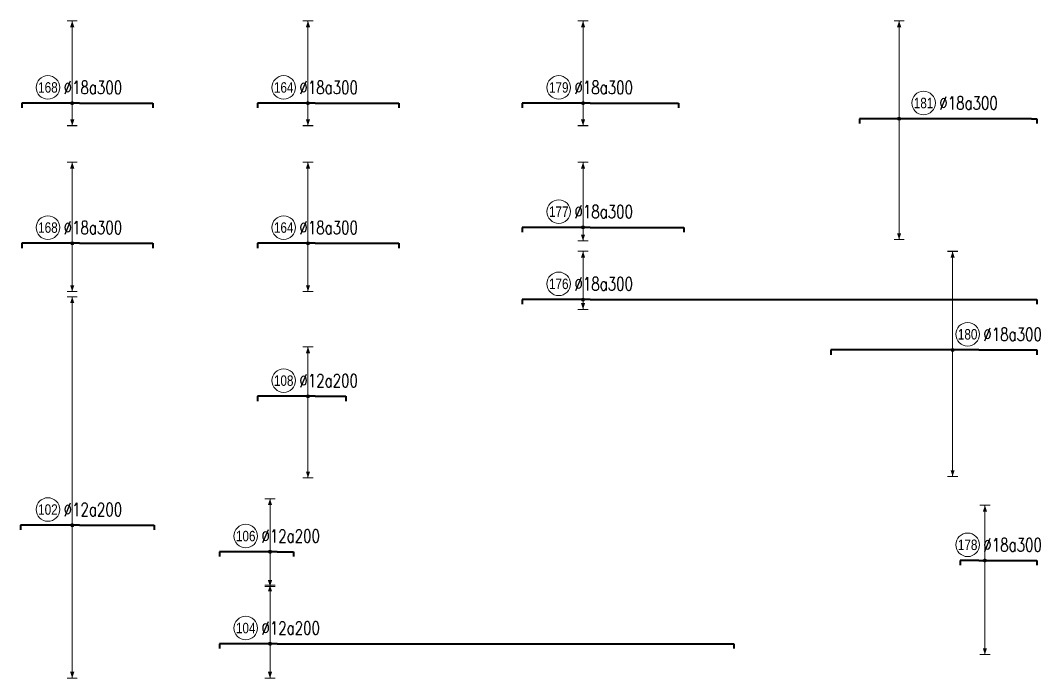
# Model space of a CAD drawing. Header units: millimetres. Extents: x -415354 to 592036, y -374841 to 139309.
# Drawn here: x 61150 to 100095, y -54520 to -29380 of the extents above; entities that cross this region are included whole.
import ezdxf
from ezdxf.enums import TextEntityAlignment as Align

# ---------------------------------------------------------------- set-up
doc = ezdxf.new("R2010")
doc.units = ezdxf.units.MM
doc.header["$MEASUREMENT"] = 0
for name, color, linetype, lineweight in [('NDC_S_DIM', 1, 'Continuous', 15), ('NDC_S_REBAR', 4, 'Continuous', 35), ('NDC_S_VN TEXT', 7, 'Continuous', 20)]:
    doc.layers.add(name, color=color, linetype=linetype, lineweight=lineweight)
doc.styles.add('ARIAL', font='arial.ttf', dxfattribs={"width": 0.8})
doc.styles.add('NDC_EN TXT', font='romans.shx', dxfattribs={"width": 0.8})

# ---------------------------------------------------------------- blocks, each defined once
blk = doc.blocks.new('*U106')
h = blk.add_hatch(color=6)
edge = h.paths.add_edge_path()
edge.add_arc((-25.24, 0), 0.3, 0, 360)
at = {"layer": 'NDC_S_DIM', "color": 8}
for q in [(-25.24, 18.68), (-25.24, -23.07)]:
    blk.add_line((-25.24, 0), q, dxfattribs=at)
for points in [[(-26.24, 18.68, 0.2, 0.2, 0), (-24.24, 18.68, 0, 0, 0)], [(-26.24, -23.07, 0.2, 0.2, 0), (-24.24, -23.07, 0, 0, 0)]]:
    blk.add_lwpolyline(points, format="xyseb", dxfattribs=at)
at = {"layer": 'NDC_S_DIM'}
blk.add_circle((-20.57, 3), 2.25, dxfattribs=at)
at = {"layer": 'NDC_S_DIM', "color": 6}
blk.add_circle((-25.24, 0), 0.3, dxfattribs=at)
at = {"layer": 'NDC_S_DIM', "color": 8}
for points in [[(-25.64, 17.48), (-25.24, 18.68), (-24.84, 17.48)], [(-25.64, -21.87), (-25.24, -23.07), (-24.84, -21.87)]]:
    blk.add_solid(points, dxfattribs=at)
at = {"layer": 'NDC_S_REBAR'}
for p, q in [((0, 0), (-32.81, 0)), ((-32.81, 0), (-32.81, -0.9)), ((0, 0), (1.04, 0)), ((1.04, 0), (1.04, -0.9)), ((-32.81, -0.9), (-32.81, -0.9)), ((1.04, -0.9), (1.04, -0.9))]:
    blk.add_line(p, q, dxfattribs=at)
at = {"layer": 'NDC_S_VN TEXT', "style": 'ARIAL', "width": 0.8}
blk.add_attdef('KHT', text='', height=2, dxfattribs=at).set_placement((-20.57, 3), align=Align.MIDDLE_CENTER)
at = {"layer": 'NDC_S_VN TEXT', "color": 3, "style": 'NDC_EN TXT', "width": 0.75}
blk.add_attdef('DKT', (-17.57, 1.75), '', height=2.5, dxfattribs=at)
blk = doc.blocks.new('*U105')
h = blk.add_hatch(color=6)
edge = h.paths.add_edge_path()
edge.add_arc((-5.03, 0), 0.3, 0, 360)
at = {"layer": 'NDC_S_DIM', "color": 8}
for q in [(-5.03, 18.84), (-5.03, -24.16)]:
    blk.add_line((-5.03, 0), q, dxfattribs=at)
for points in [[(-6.03, 18.84, 0.2, 0.2, 0), (-4.03, 18.84, 0, 0, 0)], [(-6.03, -24.16, 0.2, 0.2, 0), (-4.03, -24.16, 0, 0, 0)]]:
    blk.add_lwpolyline(points, format="xyseb", dxfattribs=at)
at = {"layer": 'NDC_S_DIM'}
blk.add_circle((-2.16, 3), 2.25, dxfattribs=at)
at = {"layer": 'NDC_S_DIM', "color": 6}
blk.add_circle((-5.03, 0), 0.3, dxfattribs=at)
at = {"layer": 'NDC_S_DIM', "color": 8}
for points in [[(-5.43, 17.64), (-5.03, 18.84), (-4.63, 17.64)], [(-5.43, -22.96), (-5.03, -24.16), (-4.63, -22.96)]]:
    blk.add_solid(points, dxfattribs=at)
at = {"layer": 'NDC_S_REBAR'}
for p, q in [((0, 0), (-28.27, 0)), ((-28.27, 0), (-28.27, -0.9)), ((0, 0), (11.04, 0)), ((11.04, 0), (11.04, -0.9)), ((-28.27, -0.9), (-28.27, -0.9)), ((11.04, -0.9), (11.04, -0.9))]:
    blk.add_line(p, q, dxfattribs=at)
at = {"layer": 'NDC_S_VN TEXT', "style": 'ARIAL', "width": 0.8}
blk.add_attdef('KHT', text='', height=2, dxfattribs=at).set_placement((-2.16, 3), align=Align.MIDDLE_CENTER)
at = {"layer": 'NDC_S_VN TEXT', "color": 3, "style": 'NDC_EN TXT', "width": 0.75}
blk.add_attdef('DKT', (0.84, 1.75), '', height=2.5, dxfattribs=at)
blk = doc.blocks.new('*U559')
h = blk.add_hatch(color=6)
edge = h.paths.add_edge_path()
edge.add_arc((-1.37, 0), 0.3, 0, 360)
at = {"layer": 'NDC_S_DIM', "color": 8}
for q in [(-1.37, 15.7), (-1.37, -4.3)]:
    blk.add_line((-1.37, 0), q, dxfattribs=at)
for points in [[(-2.37, 15.7, 0.2, 0.2, 0), (-0.37, 15.7, 0, 0, 0)], [(-2.37, -4.3, 0.2, 0.2, 0), (-0.37, -4.3, 0, 0, 0)]]:
    blk.add_lwpolyline(points, format="xyseb", dxfattribs=at)
at = {"layer": 'NDC_S_DIM'}
blk.add_circle((-6.01, 3), 2.25, dxfattribs=at)
at = {"layer": 'NDC_S_DIM', "color": 6}
blk.add_circle((-1.37, 0), 0.3, dxfattribs=at)
at = {"layer": 'NDC_S_DIM', "color": 8}
for points in [[(-1.77, 14.5), (-1.37, 15.7), (-0.97, 14.5)], [(-1.77, -3.1), (-1.37, -4.3), (-0.97, -3.1)]]:
    blk.add_solid(points, dxfattribs=at)
at = {"layer": 'NDC_S_REBAR'}
for p, q in [((0, 0), (-11.01, 0)), ((-11.01, 0), (-11.01, -0.9)), ((0, 0), (13.99, 0)), ((13.99, 0), (13.99, -0.9)), ((-11.01, -0.9), (-11.01, -0.9)), ((13.99, -0.9), (13.99, -0.9))]:
    blk.add_line(p, q, dxfattribs=at)
at = {"layer": 'NDC_S_VN TEXT', "style": 'ARIAL', "width": 0.8}
blk.add_attdef('KHT', text='', height=2, dxfattribs=at).set_placement((-6.01, 3), align=Align.MIDDLE_CENTER)
at = {"layer": 'NDC_S_VN TEXT', "color": 3, "style": 'NDC_EN TXT', "width": 0.75}
blk.add_attdef('DKT', (-3.01, 1.75), '', height=2.5, dxfattribs=at)
blk = doc.blocks.new('*U164')
h = blk.add_hatch(color=6)
edge = h.paths.add_edge_path()
edge.add_arc((-1.37, 0), 0.3, 0, 360)
at = {"layer": 'NDC_S_DIM', "color": 8}
for q in [(-1.37, 15.7), (-1.37, -4.3)]:
    blk.add_line((-1.37, 0), q, dxfattribs=at)
for points in [[(-2.37, 15.7, 0.2, 0.2, 0), (-0.37, 15.7, 0, 0, 0)], [(-2.37, -4.3, 0.2, 0.2, 0), (-0.37, -4.3, 0, 0, 0)]]:
    blk.add_lwpolyline(points, format="xyseb", dxfattribs=at)
at = {"layer": 'NDC_S_DIM'}
blk.add_circle((-6.01, 3), 2.25, dxfattribs=at)
at = {"layer": 'NDC_S_DIM', "color": 6}
blk.add_circle((-1.37, 0), 0.3, dxfattribs=at)
at = {"layer": 'NDC_S_DIM', "color": 8}
for points in [[(-1.77, 14.5), (-1.37, 15.7), (-0.97, 14.5)], [(-1.77, -3.1), (-1.37, -4.3), (-0.97, -3.1)]]:
    blk.add_solid(points, dxfattribs=at)
at = {"layer": 'NDC_S_REBAR'}
for p, q in [((0, 0), (-11.01, 0)), ((-11.01, 0), (-11.01, -0.9)), ((0, 0), (15.99, 0)), ((15.99, 0), (15.99, -0.9)), ((-11.01, -0.9), (-11.01, -0.9)), ((15.99, -0.9), (15.99, -0.9))]:
    blk.add_line(p, q, dxfattribs=at)
at = {"layer": 'NDC_S_VN TEXT', "style": 'ARIAL', "width": 0.8}
blk.add_attdef('KHT', text='', height=2, dxfattribs=at).set_placement((-6.01, 3), align=Align.MIDDLE_CENTER)
at = {"layer": 'NDC_S_VN TEXT', "color": 3, "style": 'NDC_EN TXT', "width": 0.75}
blk.add_attdef('DKT', (-3.01, 1.75), '', height=2.5, dxfattribs=at)
blk = doc.blocks.new('*U129')
h = blk.add_hatch(color=6)
edge = h.paths.add_edge_path()
edge.add_arc((-1.37, 0), 0.3, 0, 360)
at = {"layer": 'NDC_S_DIM', "color": 8}
for q in [(-1.37, 15.7), (-1.37, -4.3)]:
    blk.add_line((-1.37, 0), q, dxfattribs=at)
for points in [[(-2.37, 15.7, 0.2, 0.2, 0), (-0.37, 15.7, 0, 0, 0)], [(-2.37, -4.3, 0.2, 0.2, 0), (-0.37, -4.3, 0, 0, 0)]]:
    blk.add_lwpolyline(points, format="xyseb", dxfattribs=at)
at = {"layer": 'NDC_S_DIM'}
blk.add_circle((-6.01, 3), 2.25, dxfattribs=at)
at = {"layer": 'NDC_S_DIM', "color": 6}
blk.add_circle((-1.37, 0), 0.3, dxfattribs=at)
at = {"layer": 'NDC_S_DIM', "color": 8}
for points in [[(-1.77, 14.5), (-1.37, 15.7), (-0.97, 14.5)], [(-1.77, -3.1), (-1.37, -4.3), (-0.97, -3.1)]]:
    blk.add_solid(points, dxfattribs=at)
at = {"layer": 'NDC_S_REBAR'}
for p, q in [((0, 0), (-13.01, 0)), ((-13.01, 0), (-13.01, -0.9)), ((0, 0), (16.85, 0)), ((16.85, 0), (16.85, -0.9)), ((-13.01, -0.9), (-13.01, -0.9)), ((16.85, -0.9), (16.85, -0.9))]:
    blk.add_line(p, q, dxfattribs=at)
at = {"layer": 'NDC_S_VN TEXT', "style": 'ARIAL', "width": 0.8}
blk.add_attdef('KHT', text='', height=2, dxfattribs=at).set_placement((-6.01, 3), align=Align.MIDDLE_CENTER)
at = {"layer": 'NDC_S_VN TEXT', "color": 3, "style": 'NDC_EN TXT', "width": 0.75}
blk.add_attdef('DKT', (-3.01, 1.75), '', height=2.5, dxfattribs=at)
blk = doc.blocks.new('*U136')
h = blk.add_hatch(color=6)
edge = h.paths.add_edge_path()
edge.add_arc((-1.37, 0), 0.3, 0, 360)
at = {"layer": 'NDC_S_DIM', "color": 8}
for q in [(-1.37, 15.47), (-1.37, -9.23)]:
    blk.add_line((-1.37, 0), q, dxfattribs=at)
for points in [[(-2.37, 15.47, 0.2, 0.2, 0), (-0.37, 15.47, 0, 0, 0)], [(-2.37, -9.23, 0.2, 0.2, 0), (-0.37, -9.23, 0, 0, 0)]]:
    blk.add_lwpolyline(points, format="xyseb", dxfattribs=at)
at = {"layer": 'NDC_S_DIM'}
blk.add_circle((-6.01, 3), 2.25, dxfattribs=at)
at = {"layer": 'NDC_S_DIM', "color": 6}
blk.add_circle((-1.37, 0), 0.3, dxfattribs=at)
at = {"layer": 'NDC_S_DIM', "color": 8}
for points in [[(-1.77, 14.27), (-1.37, 15.47), (-0.97, 14.27)], [(-1.77, -8.03), (-1.37, -9.23), (-0.97, -8.03)]]:
    blk.add_solid(points, dxfattribs=at)
at = {"layer": 'NDC_S_REBAR'}
for p, q in [((0, 0), (-11.01, 0)), ((-11.01, 0), (-11.01, -0.9)), ((0, 0), (13.99, 0)), ((13.99, 0), (13.99, -0.9)), ((-11.01, -0.9), (-11.01, -0.9)), ((13.99, -0.9), (13.99, -0.9))]:
    blk.add_line(p, q, dxfattribs=at)
at = {"layer": 'NDC_S_VN TEXT', "style": 'ARIAL', "width": 0.8}
blk.add_attdef('KHT', text='', height=2, dxfattribs=at).set_placement((-6.01, 3), align=Align.MIDDLE_CENTER)
at = {"layer": 'NDC_S_VN TEXT', "color": 3, "style": 'NDC_EN TXT', "width": 0.75}
blk.add_attdef('DKT', (-3.01, 1.75), '', height=2.5, dxfattribs=at)
blk = doc.blocks.new('*U137')
h = blk.add_hatch(color=6)
edge = h.paths.add_edge_path()
edge.add_arc((-1.37, 0), 0.3, 0, 360)
at = {"layer": 'NDC_S_DIM', "color": 8}
for q in [(-1.37, 15.47), (-1.37, -9.23)]:
    blk.add_line((-1.37, 0), q, dxfattribs=at)
for points in [[(-2.37, 15.47, 0.2, 0.2, 0), (-0.37, 15.47, 0, 0, 0)], [(-2.37, -9.23, 0.2, 0.2, 0), (-0.37, -9.23, 0, 0, 0)]]:
    blk.add_lwpolyline(points, format="xyseb", dxfattribs=at)
at = {"layer": 'NDC_S_DIM'}
blk.add_circle((-6.01, 3), 2.25, dxfattribs=at)
at = {"layer": 'NDC_S_DIM', "color": 6}
blk.add_circle((-1.37, 0), 0.3, dxfattribs=at)
at = {"layer": 'NDC_S_DIM', "color": 8}
for points in [[(-1.77, 14.27), (-1.37, 15.47), (-0.97, 14.27)], [(-1.77, -8.03), (-1.37, -9.23), (-0.97, -8.03)]]:
    blk.add_solid(points, dxfattribs=at)
at = {"layer": 'NDC_S_REBAR'}
for p, q in [((0, 0), (-11.01, 0)), ((-11.01, 0), (-11.01, -0.9)), ((0, 0), (15.99, 0)), ((15.99, 0), (15.99, -0.9)), ((-11.01, -0.9), (-11.01, -0.9)), ((15.99, -0.9), (15.99, -0.9))]:
    blk.add_line(p, q, dxfattribs=at)
at = {"layer": 'NDC_S_VN TEXT', "style": 'ARIAL', "width": 0.8}
blk.add_attdef('KHT', text='', height=2, dxfattribs=at).set_placement((-6.01, 3), align=Align.MIDDLE_CENTER)
at = {"layer": 'NDC_S_VN TEXT', "color": 3, "style": 'NDC_EN TXT', "width": 0.75}
blk.add_attdef('DKT', (-3.01, 1.75), '', height=2.5, dxfattribs=at)
blk = doc.blocks.new('*U138')
h = blk.add_hatch(color=6)
edge = h.paths.add_edge_path()
edge.add_arc((-1.37, 0), 0.3, 0, 360)
at = {"layer": 'NDC_S_DIM', "color": 8}
for q in [(-1.37, 12.42), (-1.37, -2.58)]:
    blk.add_line((-1.37, 0), q, dxfattribs=at)
for points in [[(-2.37, 12.42, 0.2, 0.2, 0), (-0.37, 12.42, 0, 0, 0)], [(-2.37, -2.58, 0.2, 0.2, 0), (-0.37, -2.58, 0, 0, 0)]]:
    blk.add_lwpolyline(points, format="xyseb", dxfattribs=at)
at = {"layer": 'NDC_S_DIM'}
blk.add_circle((-6.01, 3), 2.25, dxfattribs=at)
at = {"layer": 'NDC_S_DIM', "color": 6}
blk.add_circle((-1.37, 0), 0.3, dxfattribs=at)
at = {"layer": 'NDC_S_DIM', "color": 8}
for points in [[(-1.77, 11.22), (-1.37, 12.42), (-0.97, 11.22)], [(-1.77, -1.38), (-1.37, -2.58), (-0.97, -1.38)]]:
    blk.add_solid(points, dxfattribs=at)
at = {"layer": 'NDC_S_REBAR'}
for p, q in [((0, 0), (-13.01, 0)), ((-13.01, 0), (-13.01, -0.9)), ((0, 0), (17.84, 0)), ((17.84, 0), (17.84, -0.9)), ((-13.01, -0.9), (-13.01, -0.9)), ((17.84, -0.9), (17.84, -0.9))]:
    blk.add_line(p, q, dxfattribs=at)
at = {"layer": 'NDC_S_VN TEXT', "style": 'ARIAL', "width": 0.8}
blk.add_attdef('KHT', text='', height=2, dxfattribs=at).set_placement((-6.01, 3), align=Align.MIDDLE_CENTER)
at = {"layer": 'NDC_S_VN TEXT', "color": 3, "style": 'NDC_EN TXT', "width": 0.75}
blk.add_attdef('DKT', (-3.01, 1.75), '', height=2.5, dxfattribs=at)
blk = doc.blocks.new('*U153')
h = blk.add_hatch(color=6)
edge = h.paths.add_edge_path()
edge.add_arc((-1.37, 0), 0.3, 0, 360)
at = {"layer": 'NDC_S_DIM', "color": 8}
for q in [(-1.37, 43.61), (-1.37, -29.19)]:
    blk.add_line((-1.37, 0), q, dxfattribs=at)
for points in [[(-2.37, 43.61, 0.2, 0.2, 0), (-0.37, 43.61, 0, 0, 0)], [(-2.37, -29.19, 0.2, 0.2, 0), (-0.37, -29.19, 0, 0, 0)]]:
    blk.add_lwpolyline(points, format="xyseb", dxfattribs=at)
at = {"layer": 'NDC_S_DIM'}
blk.add_circle((-6.01, 3), 2.25, dxfattribs=at)
at = {"layer": 'NDC_S_DIM', "color": 6}
blk.add_circle((-1.37, 0), 0.3, dxfattribs=at)
at = {"layer": 'NDC_S_DIM', "color": 8}
for points in [[(-1.77, 42.41), (-1.37, 43.61), (-0.97, 42.41)], [(-1.77, -27.99), (-1.37, -29.19), (-0.97, -27.99)]]:
    blk.add_solid(points, dxfattribs=at)
at = {"layer": 'NDC_S_REBAR'}
for p, q in [((0, 0), (-11.26, 0)), ((-11.26, 0), (-11.26, -0.9)), ((0, 0), (14.24, 0)), ((14.24, 0), (14.24, -0.9)), ((-11.26, -0.9), (-11.26, -0.9)), ((14.24, -0.9), (14.24, -0.9))]:
    blk.add_line(p, q, dxfattribs=at)
at = {"layer": 'NDC_S_VN TEXT', "style": 'ARIAL', "width": 0.8}
blk.add_attdef('KHT', text='', height=2, dxfattribs=at).set_placement((-6.01, 3), align=Align.MIDDLE_CENTER)
at = {"layer": 'NDC_S_VN TEXT', "color": 3, "style": 'NDC_EN TXT', "width": 0.75}
blk.add_attdef('DKT', (-3.01, 1.75), '', height=2.5, dxfattribs=at)
blk = doc.blocks.new('*U154')
h = blk.add_hatch(color=6)
edge = h.paths.add_edge_path()
edge.add_arc((-1.37, 0), 0.3, 0, 360)
at = {"layer": 'NDC_S_DIM', "color": 8}
for q in [(-1.37, 9.43), (-1.37, -15.56)]:
    blk.add_line((-1.37, 0), q, dxfattribs=at)
for points in [[(-2.37, 9.43, 0.2, 0.2, 0), (-0.37, 9.43, 0, 0, 0)], [(-2.37, -15.56, 0.2, 0.2, 0), (-0.37, -15.56, 0, 0, 0)]]:
    blk.add_lwpolyline(points, format="xyseb", dxfattribs=at)
at = {"layer": 'NDC_S_DIM'}
blk.add_circle((-6.01, 3), 2.25, dxfattribs=at)
at = {"layer": 'NDC_S_DIM', "color": 6}
blk.add_circle((-1.37, 0), 0.3, dxfattribs=at)
at = {"layer": 'NDC_S_DIM', "color": 8}
for points in [[(-1.77, 8.23), (-1.37, 9.43), (-0.97, 8.23)], [(-1.77, -14.36), (-1.37, -15.56), (-0.97, -14.36)]]:
    blk.add_solid(points, dxfattribs=at)
at = {"layer": 'NDC_S_REBAR'}
for p, q in [((0, 0), (-11.01, 0)), ((-11.01, 0), (-11.01, -0.9)), ((0, 0), (5.84, 0)), ((5.84, 0), (5.84, -0.9)), ((-11.01, -0.9), (-11.01, -0.9)), ((5.84, -0.9), (5.84, -0.9))]:
    blk.add_line(p, q, dxfattribs=at)
at = {"layer": 'NDC_S_VN TEXT', "style": 'ARIAL', "width": 0.8}
blk.add_attdef('KHT', text='', height=2, dxfattribs=at).set_placement((-6.01, 3), align=Align.MIDDLE_CENTER)
at = {"layer": 'NDC_S_VN TEXT', "color": 3, "style": 'NDC_EN TXT', "width": 0.75}
blk.add_attdef('DKT', (-3.01, 1.75), '', height=2.5, dxfattribs=at)
blk = doc.blocks.new('*U155')
h = blk.add_hatch(color=6)
edge = h.paths.add_edge_path()
edge.add_arc((-1.37, 0), 0.3, 0, 360)
at = {"layer": 'NDC_S_DIM', "color": 8}
for q in [(-1.37, 9.22), (-1.37, -1.87)]:
    blk.add_line((-1.37, 0), q, dxfattribs=at)
for points in [[(-2.37, 9.22, 0.2, 0.2, 0), (-0.37, 9.22, 0, 0, 0)], [(-2.37, -1.87, 0.2, 0.2, 0), (-0.37, -1.87, 0, 0, 0)]]:
    blk.add_lwpolyline(points, format="xyseb", dxfattribs=at)
at = {"layer": 'NDC_S_DIM'}
blk.add_circle((-6.01, 3), 2.25, dxfattribs=at)
at = {"layer": 'NDC_S_DIM', "color": 6}
blk.add_circle((-1.37, 0), 0.3, dxfattribs=at)
at = {"layer": 'NDC_S_DIM', "color": 8}
for points in [[(-1.77, 8.02), (-1.37, 9.22), (-0.97, 8.02)], [(-1.77, -0.67), (-1.37, -1.87), (-0.97, -0.67)]]:
    blk.add_solid(points, dxfattribs=at)
at = {"layer": 'NDC_S_REBAR'}
for p, q in [((0, 0), (-13.01, 0)), ((-13.01, 0), (-13.01, -0.9)), ((0, 0), (85.24, 0)), ((85.24, 0), (85.24, -0.9)), ((-13.01, -0.9), (-13.01, -0.9)), ((85.24, -0.9), (85.24, -0.9))]:
    blk.add_line(p, q, dxfattribs=at)
at = {"layer": 'NDC_S_VN TEXT', "style": 'ARIAL', "width": 0.8}
blk.add_attdef('KHT', text='', height=2, dxfattribs=at).set_placement((-6.01, 3), align=Align.MIDDLE_CENTER)
at = {"layer": 'NDC_S_VN TEXT', "color": 3, "style": 'NDC_EN TXT', "width": 0.75}
blk.add_attdef('DKT', (-3.01, 1.75), '', height=2.5, dxfattribs=at)
blk = doc.blocks.new('*U157')
h = blk.add_hatch(color=6)
edge = h.paths.add_edge_path()
edge.add_arc((-1.37, 0), 0.3, 0, 360)
at = {"layer": 'NDC_S_DIM', "color": 8}
for q in [(-1.37, 10.13), (-1.37, -6.62)]:
    blk.add_line((-1.37, 0), q, dxfattribs=at)
for points in [[(-2.37, 10.13, 0.2, 0.2, 0), (-0.37, 10.13, 0, 0, 0)], [(-2.37, -6.62, 0.2, 0.2, 0), (-0.37, -6.62, 0, 0, 0)]]:
    blk.add_lwpolyline(points, format="xyseb", dxfattribs=at)
at = {"layer": 'NDC_S_DIM'}
blk.add_circle((-6.01, 3), 2.25, dxfattribs=at)
at = {"layer": 'NDC_S_DIM', "color": 6}
blk.add_circle((-1.37, 0), 0.3, dxfattribs=at)
at = {"layer": 'NDC_S_DIM', "color": 8}
for points in [[(-1.77, 8.93), (-1.37, 10.13), (-0.97, 8.93)], [(-1.77, -5.42), (-1.37, -6.62), (-0.97, -5.42)]]:
    blk.add_solid(points, dxfattribs=at)
at = {"layer": 'NDC_S_REBAR'}
for p, q in [((0, 0), (-11.01, 0)), ((-11.01, 0), (-11.01, -0.9)), ((0, 0), (3.09, 0)), ((3.09, 0), (3.09, -0.9)), ((-11.01, -0.9), (-11.01, -0.9)), ((3.09, -0.9), (3.09, -0.9))]:
    blk.add_line(p, q, dxfattribs=at)
at = {"layer": 'NDC_S_VN TEXT', "style": 'ARIAL', "width": 0.8}
blk.add_attdef('KHT', text='', height=2, dxfattribs=at).set_placement((-6.01, 3), align=Align.MIDDLE_CENTER)
at = {"layer": 'NDC_S_VN TEXT', "color": 3, "style": 'NDC_EN TXT', "width": 0.75}
blk.add_attdef('DKT', (-3.01, 1.75), '', height=2.5, dxfattribs=at)
blk = doc.blocks.new('*U725')
h = blk.add_hatch(color=6)
edge = h.paths.add_edge_path()
edge.add_arc((1.14, 0), 0.3, 0, 360)
at = {"layer": 'NDC_S_DIM', "color": 8}
for q in [(1.14, 10.55), (1.14, -17.95)]:
    blk.add_line((1.14, 0), q, dxfattribs=at)
for points in [[(0.14, 10.55, 0.2, 0.2, 0), (2.14, 10.55, 0, 0, 0)], [(0.14, -17.95, 0.2, 0.2, 0), (2.14, -17.95, 0, 0, 0)]]:
    blk.add_lwpolyline(points, format="xyseb", dxfattribs=at)
at = {"layer": 'NDC_S_DIM'}
blk.add_circle((-2.16, 3), 2.25, dxfattribs=at)
at = {"layer": 'NDC_S_DIM', "color": 6}
blk.add_circle((1.14, 0), 0.3, dxfattribs=at)
at = {"layer": 'NDC_S_DIM', "color": 8}
for points in [[(0.74, 9.35), (1.14, 10.55), (1.54, 9.35)], [(0.74, -16.75), (1.14, -17.95), (1.54, -16.75)]]:
    blk.add_solid(points, dxfattribs=at)
at = {"layer": 'NDC_S_REBAR'}
for p, q in [((0, 0), (-3.56, 0)), ((-3.56, 0), (-3.56, -0.9)), ((0, 0), (11.04, 0)), ((11.04, 0), (11.04, -0.9)), ((-3.56, -0.9), (-3.56, -0.9)), ((11.04, -0.9), (11.04, -0.9))]:
    blk.add_line(p, q, dxfattribs=at)
at = {"layer": 'NDC_S_VN TEXT', "style": 'ARIAL', "width": 0.8}
blk.add_attdef('KHT', text='', height=2, dxfattribs=at).set_placement((-2.16, 3), align=Align.MIDDLE_CENTER)
at = {"layer": 'NDC_S_VN TEXT', "color": 3, "style": 'NDC_EN TXT', "width": 0.75}
blk.add_attdef('DKT', (0.84, 1.75), '', height=2.5, dxfattribs=at)
blk = doc.blocks.new('*U745')
h = blk.add_hatch(color=6)
edge = h.paths.add_edge_path()
edge.add_arc((-1.37, 0), 0.3, 0, 360)
at = {"layer": 'NDC_S_DIM', "color": 8}
for q in [(-1.37, 11.2), (-1.37, -6.55)]:
    blk.add_line((-1.37, 0), q, dxfattribs=at)
for points in [[(-2.37, 11.2, 0.2, 0.2, 0), (-0.37, 11.2, 0, 0, 0)], [(-2.37, -6.55, 0.2, 0.2, 0), (-0.37, -6.55, 0, 0, 0)]]:
    blk.add_lwpolyline(points, format="xyseb", dxfattribs=at)
at = {"layer": 'NDC_S_DIM'}
blk.add_circle((-6.01, 3), 2.25, dxfattribs=at)
at = {"layer": 'NDC_S_DIM', "color": 6}
blk.add_circle((-1.37, 0), 0.3, dxfattribs=at)
at = {"layer": 'NDC_S_DIM', "color": 8}
for points in [[(-1.77, 10), (-1.37, 11.2), (-0.97, 10)], [(-1.77, -5.35), (-1.37, -6.55), (-0.97, -5.35)]]:
    blk.add_solid(points, dxfattribs=at)
at = {"layer": 'NDC_S_REBAR'}
for p, q in [((0, 0), (-11.01, 0)), ((-11.01, 0), (-11.01, -0.9)), ((0, 0), (87.13, 0)), ((87.13, 0), (87.13, -0.9)), ((-11.01, -0.9), (-11.01, -0.9)), ((87.13, -0.9), (87.13, -0.9))]:
    blk.add_line(p, q, dxfattribs=at)
at = {"layer": 'NDC_S_VN TEXT', "style": 'ARIAL', "width": 0.8}
blk.add_attdef('KHT', text='', height=2, dxfattribs=at).set_placement((-6.01, 3), align=Align.MIDDLE_CENTER)
at = {"layer": 'NDC_S_VN TEXT', "color": 3, "style": 'NDC_EN TXT', "width": 0.75}
blk.add_attdef('DKT', (-3.01, 1.75), '', height=2.5, dxfattribs=at)

msp = doc.modelspace()

# ---------------------------------------------------------------- block references
at = {"xscale": 200, "yscale": 200, "zscale": 200}
for name, p, values in [('*U559', (63402.5, -32540.8), {'KHT': '168', 'DKT': '%%C18a300'}), ('*U164', (72402.5, -32540.8), {'KHT': '164', 'DKT': '%%C18a300'}), ('*U129', (82902.5, -32540.8), {'KHT': '179', 'DKT': '%%C18a300'}), ('*U106', (99742, -33135.1), {'KHT': '181', 'DKT': '%%C18a300'}), ('*U136', (63402.5, -37893.6), {'KHT': '168', 'DKT': '%%C18a300'}), ('*U137', (72402.5, -37893.6), {'KHT': '164', 'DKT': '%%C18a300'}), ('*U138', (82902.5, -37284), {'KHT': '177', 'DKT': '%%C18a300'}), ('*U155', (82902.5, -40043.2), {'KHT': '176', 'DKT': '%%C18a300'}), ('*U105', (97742.4, -41968.2), {'KHT': '180', 'DKT': '%%C18a300'}), ('*U153', (63402.5, -48662.1), {'KHT': '102', 'DKT': '%%C12a200'}), ('*U154', (72402.5, -43738.4), {'KHT': '108', 'DKT': '%%C12a200'}), ('*U157', (70952.5, -49675.6), {'KHT': '106', 'DKT': '%%C12a200'}), ('*U725', (97742.4, -50009.6), {'KHT': '178', 'DKT': '%%C18a300'}), ('*U745', (70952.5, -53189.2), {'KHT': '104', 'DKT': '%%C12a200'})]:
    msp.add_blockref(name, p, dxfattribs=at).add_auto_attribs(values)

doc.saveas('drawing.dxf')
